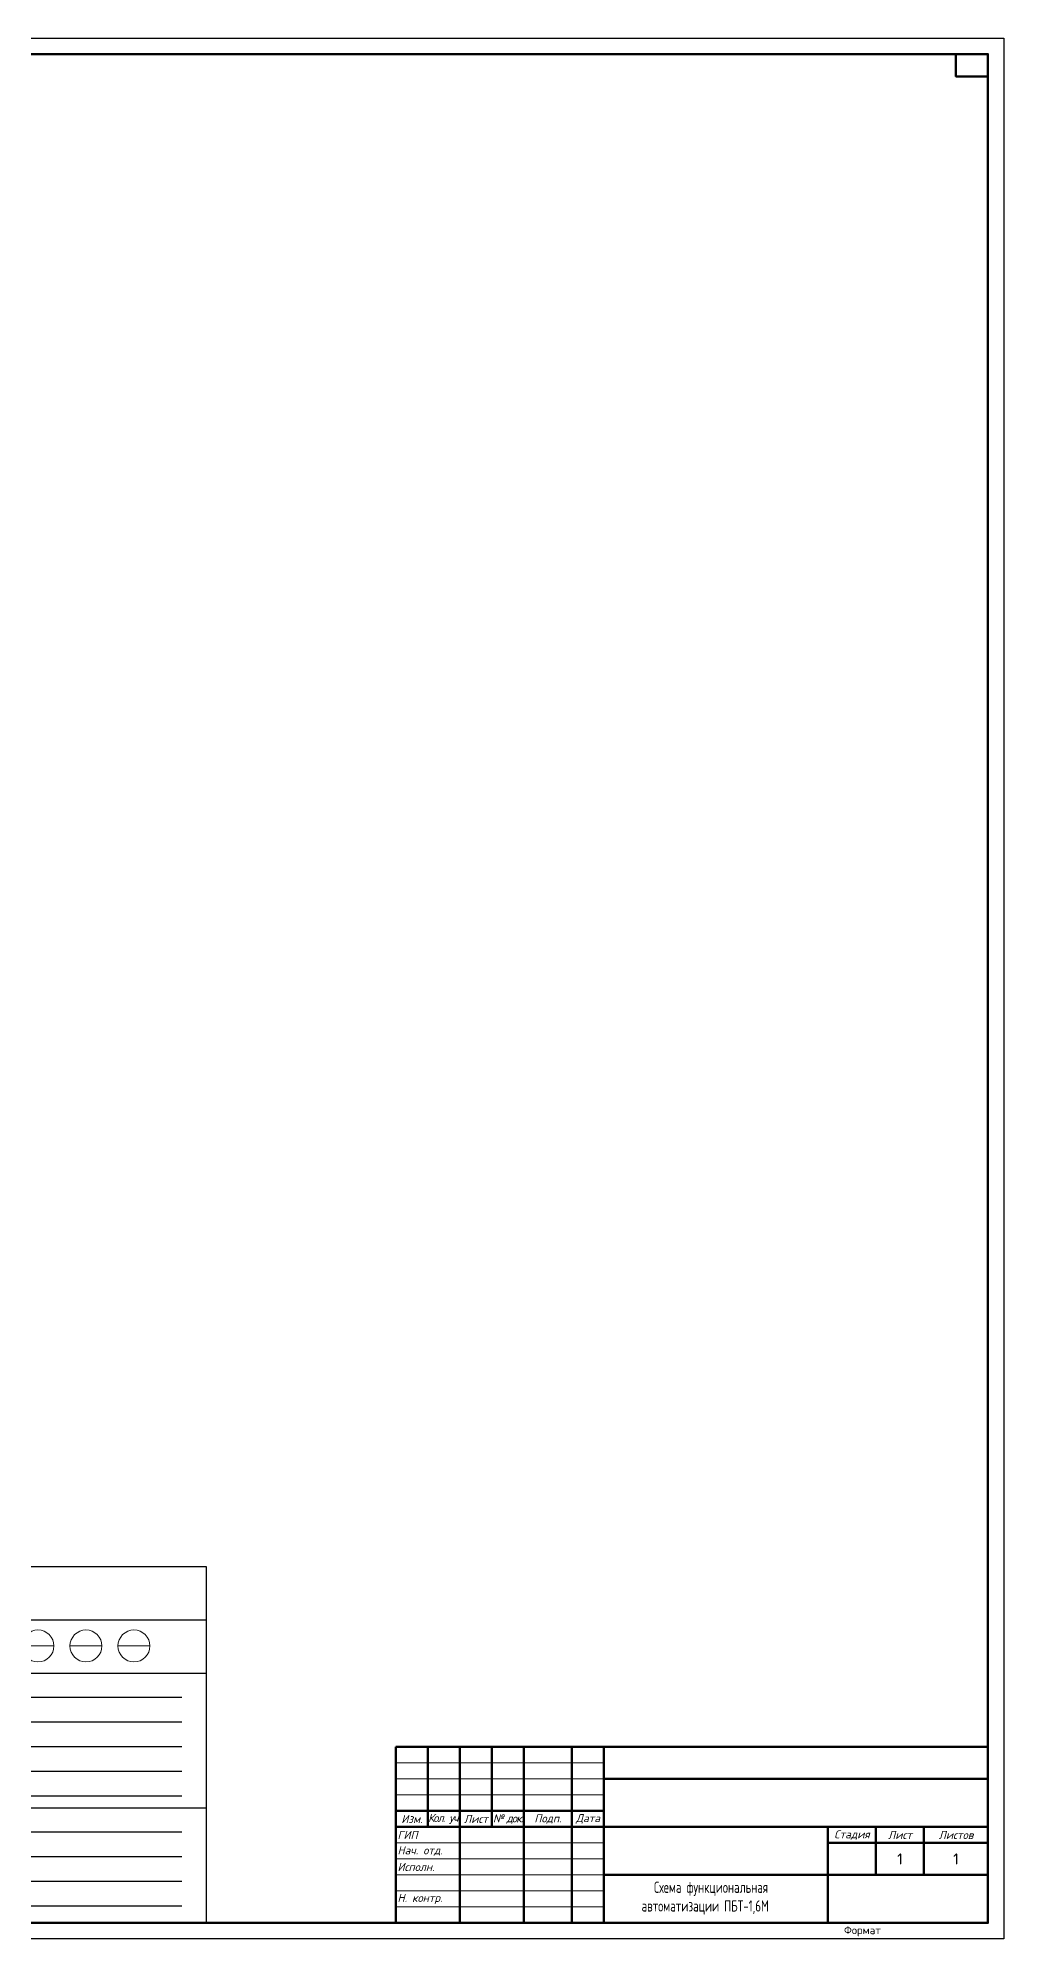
# Model space of a CAD drawing. Header units: millimetres. Extents: x 0 to 841, y 0 to 594.
# Drawn here: x 539 to 841, y 0 to 594 of the extents above; entities that cross this region are included whole.
import ezdxf
from ezdxf.enums import TextEntityAlignment as Align

# ---------------------------------------------------------------- set-up
doc = ezdxf.new("R2010")
doc.units = ezdxf.units.MM
for name, color, linetype, lineweight in [('Приборы', 170, 'Continuous', 20), ('Рамка', 3, 'Continuous', 40), ('Формат - толстая линия', 7, 'Continuous', 50), ('Формат - тонкая линия', 7, 'Continuous', 20)]:
    doc.layers.add(name, color=color, linetype=linetype, lineweight=lineweight)
doc.layers.add('Текст', color=7, linetype='Continuous')
doc.styles.add('2.5', font='isocpeur.ttf', dxfattribs={"oblique": 15, "height": 2.5})
doc.styles.add('3.5', font='isocpeur.ttf', dxfattribs={"oblique": 15, "height": 3.5})
doc.styles.add('GOST 2.304', font='CS_Gost2304.shx', dxfattribs={"oblique": 15})

# ---------------------------------------------------------------- blocks, each defined once
blk = doc.blocks.new('Штамп - основная надпись')
at = {"ltscale": 100}
blk.add_lwpolyline([(0, 55), (0, 0)], dxfattribs=at)
at = {"layer": 'Формат - толстая линия', "ltscale": 100}
blk.add_lwpolyline([(0, 55), (185, 55), (185, 0), (0, 0)], close=True, dxfattribs=at)
for points in [[(10, 55), (10, 30)], [(20, 55), (20, 0)], [(30, 55), (30, 30)], [(40, 55), (40, 0)], [(55, 55), (55, 0)], [(65, 55), (65, 0)], [(65, 45), (185, 45)], [(0, 35), (65, 35)], [(0, 30), (65, 30)], [(65, 30), (185, 30)], [(135, 30), (135, 0)], [(150, 30), (150, 15)], [(165, 30), (165, 15)], [(135, 25), (185, 25)], [(65, 15), (185, 15)]]:
    blk.add_lwpolyline(points, dxfattribs=at)
at = {"layer": 'Формат - тонкая линия', "ltscale": 100}
for points in [[(0, 50), (65, 50)], [(0, 45), (65, 45)], [(0, 40), (65, 40)], [(0, 25), (65, 25)], [(0, 20), (65, 20)], [(0, 15), (65, 15)], [(0, 10), (65, 10)], [(0, 5), (65, 5)]]:
    blk.add_lwpolyline(points, dxfattribs=at)
at = {"color": 0, "linetype": 'ByBlock', "lineweight": -2, "ltscale": 100, "char_height": 2.5, "style": '2.5'}
for s, insert, width, attachment_point in [('Изм.', (5, 32.5), 10, 5), ('{\\T0.75;Кол. уч.}', (15, 32.5), 10, 5), ('Лист', (25, 32.5), 10, 5), ('{\\T0.85;№ док.}', (35, 32.5), 10, 5), ('Подп.', (47.5, 32.5), 15, 5), ('Дата', (60, 32.5), 10, 5), ('ГИП', (0.5, 27.5), 20, 4), ('Нач. отд.', (0.5, 22.5), 20, 4), ('Стадия', (142.5, 27.5), 15, 5), ('Лист', (157.5, 27.5), 15, 5), ('Листов', (175, 27.5), 20, 5), ('Исполн.', (0.5, 17.5), 20, 4), ('Н. контр.', (0.5, 7.5), 20, 4)]:
    blk.add_mtext(s, dxfattribs=dict(at, insert=insert, width=width, attachment_point=attachment_point))
blk = doc.blocks.new('*U8')
at = {"color": 0, "linetype": 'ByBlock', "lineweight": -2}
blk.add_lwpolyline([(0, 594), (841, 594), (841, 0), (0, 0)], close=True, dxfattribs=at)
at = {"layer": 'Формат - толстая линия'}
blk.add_lwpolyline([(20, 589), (836, 589), (836, 5), (20, 5)], close=True, dxfattribs=at)
at = {"layer": 'Формат - толстая линия', "ltscale": 100}
blk.add_lwpolyline([(826, 589), (836, 589), (836, 582), (826, 582)], close=True, dxfattribs=at)
at = {"ltscale": 100}
blk.add_blockref('Штамп - основная надпись', (651, 5), dxfattribs=at)
at = {"color": 0, "linetype": 'ByBlock', "lineweight": -2, "ltscale": 100}
for tag, height, style, p in [('№', 3.5, '3.5', (831, 585.5)), ('ДОКУМЕНТ', 3.5, '3.5', (776, 55)), ('ОБЪЕКТ_СТРОИТЕЛЬСТВА', 2.5, '2.5', (776, 42.5)), ('ЗДАНИЕ(СООРУЖЕНИЕ)', 2.5, '2.5', (751, 27.5)), ('СТАДИЯ', 3.5, '3.5', (793.5, 25)), ('ЛИСТ', 3.5, '3.5', (808.5, 25)), ('ЛИСТОВ', 3.5, '3.5', (826, 25)), ('ИЗОБРАЖЕНИЯ_ЛИСТА', 2.5, '2.5', (751, 12.5)), ('ОРГАНИЗАЦИЯ', 2.5, '2.5', (811, 12.5))]:
    blk.add_attdef(tag, text='', height=height, dxfattribs=dict(at, style=style)).set_placement(p, align=Align.MIDDLE_CENTER)
at = {"color": 0, "linetype": 'ByBlock', "lineweight": -2, "ltscale": 100, "style": '2.5'}
for tag, p in [('ГИП', (671.2, 31.25)), ('НАЧ.ОТД.', (671.2, 26.25)), ('ИСПОЛН.', (671.2, 21.25)), ('Н.КОНТР.', (671.2, 11.25)), ('ФОРМАТ', (791, 1.5))]:
    blk.add_attdef(tag, p, '', height=2.5, dxfattribs=at)
at = {"color": 0, "linetype": 'ByBlock', "lineweight": -2, "ltscale": 100, "style": '2.5', "width": 0.8}
for tag, p in [('ДАТА_1', (711, 32.5)), ('ДАТА_2', (711, 27.5)), ('ДАТА_3', (711, 22.5)), ('ДАТА_4', (711, 12.5))]:
    blk.add_attdef(tag, text='', height=2.5, dxfattribs=at).set_placement(p, align=Align.MIDDLE_CENTER)
blk = doc.blocks.new('*T11')
at = {"layer": 'Текст', "color": 0, "linetype": 'ByBlock', "lineweight": -2, "transparency": 16777216}
for p, q in [((0, 0), (571.66, 0)), ((0, 0), (0, -111.37)), ((102.97, 0), (102.97, -111.37)), ((571.66, 0), (571.66, -111.37)), ((0, -16.65), (571.66, -16.65)), ((0, -33.26), (571.66, -33.26)), ((43.74, -33.26), (43.74, -111.37)), ((0, -75.34), (571.66, -75.34)), ((0, -111.37), (571.66, -111.37))]:
    blk.add_line(p, q, dxfattribs=at)
at = {"layer": 'Текст', "color": 0, "lineweight": 25, "transparency": 16777216, "style": 'GOST 2.304'}
for s, insert, char_height, width, attachment_point in [('НКУ, КРУ', (51.48, -8.33), 7, 99.9672, 5), ('Щит оператор', (51.48, -24.95), 4.5, 99.9672, 5), ('Сигнализация Регистрация Регулирование Управление Вычисление', (45.24, -34.76), 4.5, 56.2286, 1), ('Показание Сигнализация Регистрация Управление', (45.24, -76.84), 4.5, 56.2286, 1)]:
    blk.add_mtext(s, dxfattribs=dict(at, insert=insert, char_height=char_height, width=width, attachment_point=attachment_point))
blk = doc.blocks.new('*U16')
at = {"layer": 'Приборы'}
for p, q in [((-5, 0), (5, 0)), ((5, 0), (-5, 0))]:
    blk.add_line(p, q, dxfattribs=at)
blk.add_circle((0, 0), 5, dxfattribs=at)
blk = doc.blocks.new('*U17')
at = {"layer": 'Приборы', "color": 0, "linetype": 'ByBlock', "lineweight": -2, "transparency": 16777216}
for p in [(0, 0), (15, 0), (30, 0), (45, 0), (60, 0), (75, 0), (90, 0), (105, 0), (120, 0), (135, 0), (150, 0), (165, 0), (180, 0), (195, 0), (210, 0), (225, 0), (240, 0), (255, 0), (270, 0), (285, 0), (300, 0), (315, 0), (330, 0), (345, 0), (360, 0), (375, 0), (390, 0), (405, 0), (420, 0), (435, 0)]:
    blk.add_blockref('*U16', p, dxfattribs=at)

msp = doc.modelspace()

# ---------------------------------------------------------------- linework, layer by layer
at = {"layer": 'Текст', "lineweight": 30}
for p, q in [((65.91, 75.53), (584.16, 75.53)), ((65.91, 67.83), (584.16, 67.83)), ((65.91, 60.13), (584.16, 60.13)), ((65.91, 52.43), (584.16, 52.43)), ((65.91, 44.73), (584.16, 44.73)), ((65.91, 33.45), (584.16, 33.45)), ((65.91, 25.75), (584.16, 25.75)), ((65.91, 18.05), (584.16, 18.05)), ((65.91, 10.35), (584.16, 10.35))]:
    msp.add_line(p, q, dxfattribs=at)

# ---------------------------------------------------------------- block references
msp.add_blockref('*U8', (0.1, 0)).add_auto_attribs({'ЛИСТ': '1', 'ЛИСТОВ': '1', 'ФОРМАТ': 'Формат '})
msp.add_blockref('*T11', (20.1, 116.37))
at = {"layer": 'Приборы'}
msp.add_blockref('*U17', (134.24, 91.56), dxfattribs=at)

# ---------------------------------------------------------------- texts
at = {"layer": 'Рамка', "linetype": 'Continuous', "lineweight": 25, "insert": (721.59, 17.91), "char_height": 3.5, "width": 61.5072, "attachment_point": 1, "style": 'GOST 2.304'}
msp.add_mtext('\\pi10.1509;{\\Fsimplex|c204;\\Q0.2618;\\W0.67745;Схема функциональная \\P\\pi6.2548;автоматизации ПБТ-1,6М}', dxfattribs=at)

doc.saveas('drawing.dxf')
